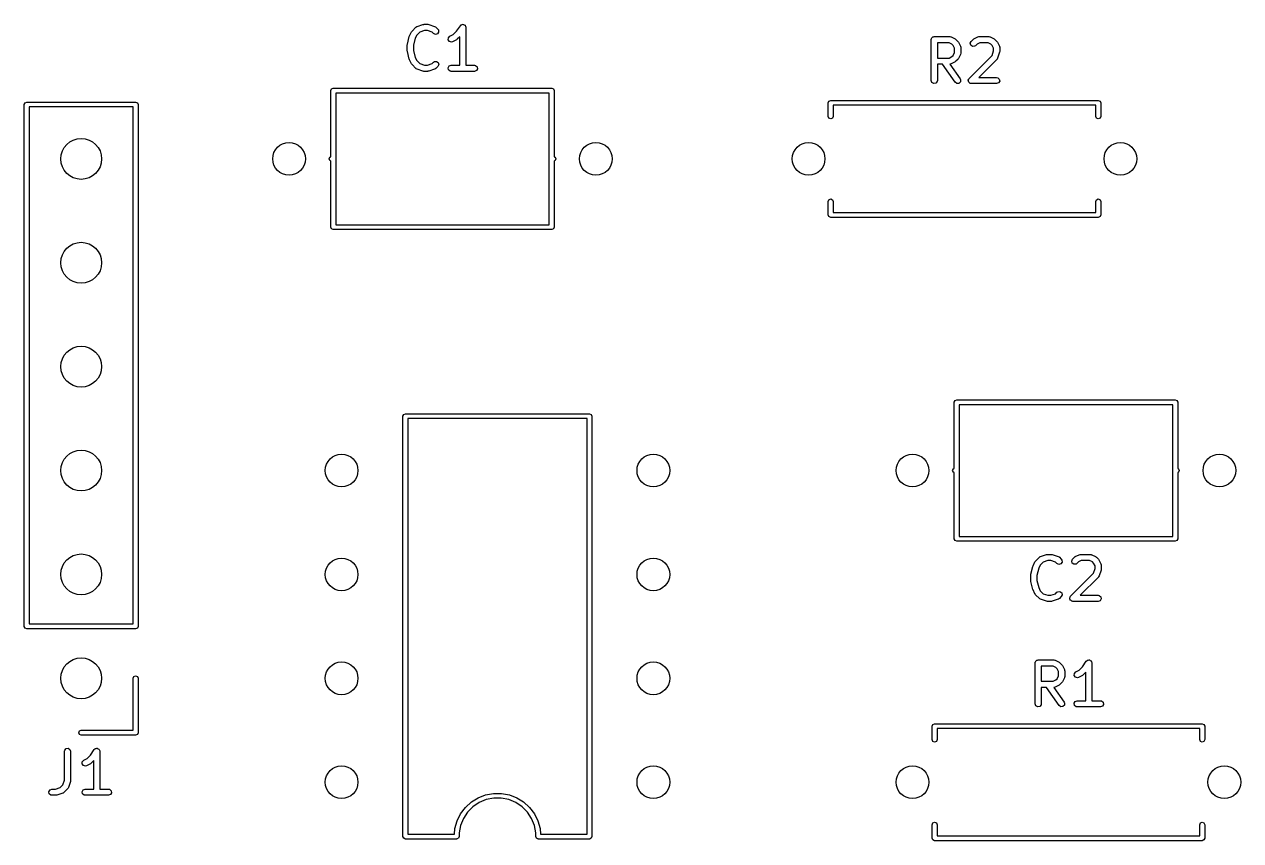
# Model space of a CAD drawing. Extents: x 129.1 to 160.4, y -117.2 to -85.6.
# Drawn here: x 130.69 to 160.42, y -105.57 to -85.61 of the extents above; entities that cross this region are included whole.
import ezdxf

# ---------------------------------------------------------------- set-up
doc = ezdxf.new("R2010")
doc.units = 0
doc.layers.add('BLACK', color=7, linetype='CONTINUOUS')

msp = doc.modelspace()

# ---------------------------------------------------------------- linework, layer by layer
at = {"layer": 'BLACK', "linetype": 'CONTINUOUS'}
for p, q in [((140.291045, -85.661287), (140.433901, -85.613668)), ((140.433901, -85.613668), (140.456081, -85.610378)), ((140.456081, -85.610378), (140.457619, -85.609819)), ((140.457619, -85.609819), (140.552857, -85.609819)), ((140.552857, -85.609819), (140.574939, -85.613712)), ((140.574939, -85.613712), (140.576574, -85.613668)), ((140.576574, -85.613668), (140.719431, -85.661287)), ((141.369728, -85.623169), (141.3725, -85.619867)), ((141.3725, -85.619867), (141.393932, -85.616087)), ((141.393932, -85.616087), (141.414827, -85.609974)), ((141.414827, -85.609974), (141.418776, -85.611706)), ((141.418776, -85.611706), (141.423024, -85.610958)), ((141.423024, -85.610958), (141.441872, -85.62184)), ((141.441872, -85.62184), (141.461807, -85.630587)), ((140.051525, -86.0952), (140.099144, -85.904724)), ((140.099144, -85.904724), (140.104416, -85.892901)), ((140.104416, -85.892901), (140.104823, -85.889373)), ((140.104823, -85.889373), (140.152442, -85.794135)), ((140.152442, -85.794135), (140.1658, -85.776124)), ((140.1658, -85.776124), (140.166491, -85.774643)), ((140.166491, -85.774643), (140.261729, -85.679405)), ((140.281163, -85.872103), (140.242669, -85.94909)), ((140.261729, -85.679405), (140.283066, -85.664464)), ((140.355276, -85.79799), (140.281163, -85.872103)), ((140.283066, -85.664464), (140.287534, -85.664073)), ((140.287534, -85.664073), (140.291045, -85.661287)), ((140.469789, -85.759819), (140.355276, -85.79799)), ((140.540687, -85.759819), (140.469789, -85.759819)), ((140.6552, -85.79799), (140.540687, -85.759819)), ((140.6903, -85.83309), (140.6552, -85.79799)), ((140.736796, -85.854771), (140.6903, -85.83309)), ((140.719431, -85.661287), (140.742336, -85.673689)), ((140.786351, -85.841494), (140.736796, -85.854771)), ((140.742336, -85.673689), (140.744683, -85.67751)), ((140.744683, -85.67751), (140.748747, -85.679405)), ((140.748747, -85.679405), (140.796366, -85.727024)), ((140.815777, -85.799468), (140.786351, -85.841494)), ((140.796366, -85.727024), (140.811306, -85.748361)), ((140.811306, -85.748361), (140.815777, -85.799468)), ((141.055473, -85.940705), (141.090745, -85.903451)), ((141.090745, -85.903451), (141.175097, -85.861275)), ((141.175097, -85.861275), (141.256476, -85.779896)), ((141.256476, -85.779896), (141.347596, -85.643216)), ((141.335, -85.913504), (141.272557, -85.975947)), ((141.335, -86.609819), (141.335, -85.913504)), ((141.347596, -85.643216), (141.365589, -85.624381)), ((141.365589, -85.624381), (141.369728, -85.623169)), ((141.461807, -85.630587), (141.463718, -85.634454)), ((141.463718, -85.634454), (141.467453, -85.63661)), ((141.467453, -85.63661), (141.474897, -85.657063)), ((141.474897, -85.657063), (141.484545, -85.676576)), ((141.484545, -85.676576), (141.483524, -85.680765)), ((141.483524, -85.680765), (141.485, -85.684819)), ((141.485, -85.684819), (141.485, -86.609819)), ((152.894405, -85.919867), (152.913596, -85.916482)), ((152.913596, -85.916482), (152.931905, -85.909819)), ((152.931905, -85.909819), (153.312857, -85.909819)), ((153.312857, -85.909819), (153.338509, -85.914342)), ((153.338509, -85.914342), (153.341944, -85.917224)), ((153.341944, -85.917224), (153.346398, -85.917737)), ((153.346398, -85.917737), (153.441636, -85.965356)), ((153.898364, -85.965356), (153.993602, -85.917737)), ((153.993602, -85.917737), (154.018568, -85.910311)), ((154.018568, -85.910311), (154.022929, -85.911352)), ((154.022929, -85.911352), (154.027143, -85.909819)), ((154.027143, -85.909819), (154.265238, -85.909819)), ((154.265238, -85.909819), (154.29089, -85.914342)), ((154.29089, -85.914342), (154.294325, -85.917224)), ((154.294325, -85.917224), (154.298779, -85.917737)), ((154.298779, -85.917737), (154.394017, -85.965356)), ((140.049286, -86.11339), (140.051885, -86.098648)), ((140.049286, -86.256247), (140.049286, -86.11339)), ((140.051885, -86.098648), (140.051525, -86.0952)), ((140.242669, -85.94909), (140.199286, -86.122624)), ((140.199286, -86.122624), (140.199286, -86.247013)), ((141.052398, -85.991916), (141.055473, -85.940705)), ((141.082962, -86.033121), (141.052398, -85.991916)), ((141.13286, -86.045041), (141.082962, -86.033121)), ((141.157827, -86.037615), (141.13286, -86.045041)), ((141.253065, -85.989996), (141.157827, -86.037615)), ((141.25419, -85.988806), (141.253065, -85.989996)), ((141.272557, -85.975947), (141.25419, -85.988806)), ((152.856905, -85.984819), (152.858622, -85.975077)), ((152.856905, -86.984819), (152.856905, -85.984819)), ((152.858044, -85.971795), (152.85971, -85.968909)), ((152.858622, -85.975077), (152.858044, -85.971795)), ((152.85971, -85.968909), (152.861428, -85.959167)), ((152.861428, -85.959167), (152.873953, -85.944239)), ((152.873953, -85.944239), (152.883696, -85.927366)), ((152.883696, -85.927366), (152.890054, -85.925051)), ((152.890054, -85.925051), (152.894405, -85.919867)), ((153.295152, -86.059819), (153.006905, -86.059819)), ((153.006905, -86.059819), (153.006905, -86.433628)), ((153.363668, -86.094077), (153.295152, -86.059819)), ((153.394075, -86.124484), (153.363668, -86.094077)), ((153.428333, -86.193), (153.394075, -86.124484)), ((153.428333, -86.300447), (153.428333, -86.193)), ((153.441636, -85.965356), (153.459646, -85.978714)), ((153.459646, -85.978714), (153.461128, -85.979405)), ((153.461128, -85.979405), (153.508747, -86.027024)), ((153.508747, -86.027024), (153.521606, -86.04539)), ((153.521606, -86.04539), (153.522796, -86.046516)), ((153.522796, -86.046516), (153.570415, -86.141754)), ((153.570415, -86.141754), (153.577841, -86.16672)), ((153.577841, -86.16672), (153.576799, -86.171081)), ((153.576799, -86.171081), (153.578333, -86.175295)), ((153.578333, -86.175295), (153.578333, -86.318152)), ((153.809572, -86.073521), (153.831253, -86.027024)), ((153.822849, -86.123075), (153.809572, -86.073521)), ((153.864875, -86.152502), (153.822849, -86.123075)), ((153.831253, -86.027024), (153.878872, -85.979405)), ((153.915982, -86.14803), (153.864875, -86.152502)), ((153.878872, -85.979405), (153.897238, -85.966545)), ((153.897238, -85.966545), (153.898364, -85.965356)), ((153.937319, -86.13309), (153.915982, -86.14803)), ((153.976332, -86.094077), (153.937319, -86.13309)), ((154.044848, -86.059819), (153.976332, -86.094077)), ((154.247533, -86.059819), (154.044848, -86.059819)), ((154.316049, -86.094077), (154.247533, -86.059819)), ((154.346456, -86.124484), (154.316049, -86.094077)), ((154.380714, -86.193), (154.346456, -86.124484)), ((154.380714, -86.258363), (154.380714, -86.193)), ((154.394017, -85.965356), (154.412027, -85.978714)), ((154.412027, -85.978714), (154.413509, -85.979405)), ((154.413509, -85.979405), (154.461128, -86.027024)), ((154.461128, -86.027024), (154.473987, -86.04539)), ((154.473987, -86.04539), (154.475177, -86.046516)), ((154.475177, -86.046516), (154.522796, -86.141754)), ((154.522796, -86.141754), (154.530222, -86.16672)), ((154.530222, -86.16672), (154.52918, -86.171081)), ((154.52918, -86.171081), (154.530714, -86.175295)), ((154.530714, -86.175295), (154.530714, -86.270533)), ((140.050471, -86.259504), (140.049286, -86.256247)), ((140.051525, -86.274437), (140.050471, -86.259504)), ((140.099144, -86.464913), (140.051525, -86.274437)), ((140.101132, -86.467857), (140.099144, -86.464913)), ((140.104823, -86.480264), (140.101132, -86.467857)), ((140.152442, -86.575502), (140.104823, -86.480264)), ((140.199286, -86.247013), (140.242669, -86.420547)), ((140.242669, -86.420547), (140.281163, -86.497534)), ((140.281163, -86.497534), (140.355276, -86.571648)), ((153.006905, -86.433628), (153.295152, -86.433628)), ((153.295152, -86.433628), (153.363668, -86.39937)), ((153.363668, -86.39937), (153.394075, -86.368963)), ((153.394075, -86.368963), (153.428333, -86.300447)), ((153.461128, -86.514042), (153.442761, -86.526901)), ((153.508747, -86.466423), (153.461128, -86.514042)), ((153.509438, -86.464941), (153.508747, -86.466423)), ((153.522796, -86.446931), (153.509438, -86.464941)), ((153.570415, -86.351693), (153.522796, -86.446931)), ((153.570927, -86.347239), (153.570415, -86.351693)), ((153.57381, -86.343804), (153.570927, -86.347239)), ((153.578333, -86.318152), (153.57381, -86.343804)), ((153.783634, -86.931786), (154.342542, -86.372876)), ((154.461128, -86.466423), (154.017733, -86.909819)), ((154.342542, -86.372876), (154.380714, -86.258363)), ((154.463023, -86.462358), (154.461128, -86.466423)), ((154.466843, -86.460012), (154.463023, -86.462358)), ((154.479246, -86.437107), (154.466843, -86.460012)), ((154.526865, -86.294251), (154.479246, -86.437107)), ((154.530714, -86.270533), (154.52682, -86.292615)), ((154.52682, -86.292615), (154.526865, -86.294251)), ((140.153628, -86.576625), (140.152442, -86.575502)), ((140.166491, -86.594994), (140.153628, -86.576625)), ((140.261729, -86.690233), (140.166491, -86.594994)), ((140.265793, -86.692128), (140.261729, -86.690233)), ((140.26814, -86.695948), (140.265793, -86.692128)), ((140.291045, -86.708351), (140.26814, -86.695948)), ((140.433901, -86.75597), (140.291045, -86.708351)), ((140.355276, -86.571648), (140.469789, -86.609819)), ((140.435536, -86.755925), (140.433901, -86.75597)), ((140.457619, -86.759819), (140.435536, -86.755925)), ((140.552857, -86.759819), (140.457619, -86.759819)), ((140.469789, -86.609819), (140.540687, -86.609819)), ((140.540687, -86.609819), (140.6552, -86.571647)), ((140.554395, -86.759258), (140.552857, -86.759819)), ((140.576574, -86.75597), (140.554395, -86.759258)), ((140.719431, -86.708351), (140.576574, -86.75597)), ((140.6552, -86.571647), (140.690299, -86.536548)), ((140.690299, -86.536548), (140.711636, -86.521607)), ((140.711636, -86.521607), (140.762744, -86.517135)), ((140.722942, -86.705563), (140.719431, -86.708351)), ((140.727411, -86.705173), (140.722942, -86.705563)), ((140.748748, -86.690232), (140.727411, -86.705173)), ((140.796366, -86.642613), (140.748748, -86.690232)), ((140.762744, -86.517135), (140.804769, -86.546561)), ((140.818047, -86.596116), (140.796366, -86.642613)), ((140.804769, -86.546561), (140.818047, -86.596116)), ((141.050425, -86.671795), (141.076077, -86.627366)), ((141.059334, -86.722319), (141.050425, -86.671795)), ((141.098634, -86.755296), (141.059334, -86.722319)), ((141.076077, -86.627366), (141.124286, -86.609819)), ((141.124286, -86.759819), (141.098634, -86.755296)), ((141.124286, -86.609819), (141.335, -86.609819)), ((141.695714, -86.759819), (141.124286, -86.759819)), ((141.485, -86.609819), (141.695714, -86.609819)), ((141.695714, -86.609819), (141.721366, -86.614342)), ((141.743923, -86.742272), (141.695714, -86.759819)), ((141.721366, -86.614342), (141.760666, -86.647319)), ((141.769575, -86.697843), (141.743923, -86.742272)), ((141.760666, -86.647319), (141.769575, -86.697843)), ((153.130951, -86.583628), (153.006905, -86.583628)), ((153.006905, -86.583628), (153.006905, -86.984819)), ((153.441891, -87.027829), (153.130951, -86.583628)), ((153.31707, -86.582094), (153.313806, -86.583282)), ((153.313806, -86.583282), (153.564776, -86.94181)), ((153.321431, -86.583136), (153.31707, -86.582094)), ((153.346398, -86.57571), (153.321431, -86.583136)), ((153.441636, -86.528091), (153.346398, -86.57571)), ((153.442761, -86.526901), (153.441636, -86.528091)), ((152.874452, -87.033028), (152.856905, -86.984819)), ((152.918881, -87.05868), (152.874452, -87.033028)), ((152.969405, -87.049771), (152.918881, -87.05868)), ((153.002382, -87.010471), (152.969405, -87.049771)), ((153.006905, -86.984819), (153.002382, -87.010471)), ((153.483912, -87.057261), (153.441891, -87.027829)), ((153.53502, -87.052797), (153.483912, -87.057261)), ((153.571302, -87.016525), (153.53502, -87.052797)), ((153.564776, -86.94181), (153.575781, -86.965418)), ((153.575781, -86.965418), (153.571302, -87.016525)), ((153.761953, -86.978283), (153.763402, -86.975175)), ((153.767794, -87.000085), (153.761953, -86.978283)), ((153.762806, -86.971795), (153.774096, -86.952239)), ((153.763402, -86.975175), (153.762806, -86.971795)), ((153.771715, -87.022319), (153.767794, -87.000085)), ((153.774342, -87.024523), (153.771715, -87.022319)), ((153.774096, -86.952239), (153.783634, -86.931786)), ((153.77523, -87.027837), (153.774342, -87.024523)), ((153.793721, -87.040785), (153.77523, -87.027837)), ((153.811015, -87.055296), (153.793721, -87.040785)), ((153.815599, -87.056104), (153.811015, -87.055296)), ((153.817256, -87.057264), (153.815599, -87.056104)), ((153.820544, -87.056976), (153.817256, -87.057264)), ((153.836667, -87.059819), (153.820544, -87.056976)), ((154.455714, -87.059819), (153.836667, -87.059819)), ((154.017733, -86.909819), (154.455714, -86.909819)), ((154.455714, -86.909819), (154.481366, -86.914342)), ((154.503923, -87.042272), (154.455714, -87.059819)), ((154.481366, -86.914342), (154.520666, -86.947319)), ((154.529575, -86.997843), (154.503923, -87.042272)), ((154.520666, -86.947319), (154.529575, -86.997843)), ((138.18, -87.23), (138.197574, -87.187574)), ((138.18, -88.848284), (138.18, -87.23)), ((138.197574, -87.187574), (138.24, -87.17)), ((138.24, -87.17), (143.58, -87.17)), ((138.3, -87.29), (138.3, -90.51)), ((143.52, -87.29), (138.3, -87.29)), ((143.52, -90.51), (143.52, -87.29)), ((143.58, -87.17), (143.622426, -87.187574)), ((143.622426, -87.187574), (143.64, -87.23)), ((143.64, -87.23), (143.64, -88.848284)), ((130.69, -87.57), (130.707574, -87.527574)), ((130.69, -100.33), (130.69, -87.57)), ((130.707574, -87.527574), (130.75, -87.51)), ((130.75, -87.51), (133.41, -87.51)), ((130.81, -87.63), (130.81, -100.27)), ((133.35, -87.63), (130.81, -87.63)), ((133.35, -100.27), (133.35, -87.63)), ((133.41, -87.51), (133.452426, -87.527574)), ((133.452426, -87.527574), (133.47, -87.57)), ((133.47, -87.57), (133.47, -100.33)), ((150.34, -87.53), (150.357574, -87.487574)), ((150.34, -87.86), (150.34, -87.53)), ((150.357574, -87.487574), (150.4, -87.47)), ((150.4, -87.47), (156.94, -87.47)), ((156.88, -87.59), (150.46, -87.59)), ((150.46, -87.59), (150.46, -87.86)), ((156.88, -87.86), (156.88, -87.59)), ((156.94, -87.47), (156.982426, -87.487574)), ((156.982426, -87.487574), (157, -87.53)), ((157, -87.53), (157, -87.86)), ((150.357574, -87.902426), (150.34, -87.86)), ((150.4, -87.92), (150.357574, -87.902426)), ((150.442426, -87.902426), (150.4, -87.92)), ((150.46, -87.86), (150.442426, -87.902426)), ((156.897574, -87.902426), (156.88, -87.86)), ((156.94, -87.92), (156.897574, -87.902426)), ((156.982426, -87.902426), (156.94, -87.92)), ((157, -87.86), (156.982426, -87.902426)), ((138.14, -88.9), (138.157574, -88.857574)), ((138.157574, -88.857574), (138.18, -88.848284)), ((143.64, -88.848284), (143.662426, -88.857574)), ((143.662426, -88.857574), (143.68, -88.9)), ((138.157574, -88.942426), (138.14, -88.9)), ((138.18, -88.951715), (138.157574, -88.942426)), ((138.18, -90.57), (138.18, -88.951715)), ((143.662426, -88.942426), (143.64, -88.951715)), ((143.64, -88.951715), (143.64, -90.57)), ((143.68, -88.9), (143.662426, -88.942426)), ((150.34, -89.94), (150.357574, -89.897574)), ((150.34, -90.27), (150.34, -89.94)), ((150.357574, -89.897574), (150.4, -89.88)), ((150.4, -89.88), (150.442426, -89.897574)), ((150.442426, -89.897574), (150.46, -89.94)), ((150.46, -89.94), (150.46, -90.21)), ((156.88, -89.94), (156.897574, -89.897574)), ((156.88, -90.21), (156.88, -89.94)), ((156.897574, -89.897574), (156.94, -89.88)), ((156.94, -89.88), (156.982426, -89.897574)), ((156.982426, -89.897574), (157, -89.94)), ((157, -89.94), (157, -90.27)), ((150.357574, -90.312426), (150.34, -90.27)), ((150.4, -90.33), (150.357574, -90.312426)), ((156.94, -90.33), (150.4, -90.33)), ((150.46, -90.21), (156.88, -90.21)), ((156.982426, -90.312426), (156.94, -90.33)), ((157, -90.27), (156.982426, -90.312426)), ((138.197574, -90.612426), (138.18, -90.57)), ((138.24, -90.63), (138.197574, -90.612426)), ((143.58, -90.63), (138.24, -90.63)), ((138.3, -90.51), (143.52, -90.51)), ((143.622426, -90.612426), (143.58, -90.63)), ((143.64, -90.57), (143.622426, -90.612426)), ((153.42, -94.85), (153.437574, -94.807574)), ((153.437574, -94.807574), (153.48, -94.79)), ((153.48, -94.79), (158.82, -94.79)), ((158.82, -94.79), (158.862426, -94.807574)), ((158.862426, -94.807574), (158.88, -94.85)), ((139.962574, -95.147574), (140.005, -95.13)), ((140.005, -95.13), (144.505, -95.13)), ((144.505, -95.13), (144.547426, -95.147574)), ((153.42, -96.468284), (153.42, -94.85)), ((153.54, -94.91), (153.54, -98.13)), ((158.76, -94.91), (153.54, -94.91)), ((158.76, -98.13), (158.76, -94.91)), ((158.88, -94.85), (158.88, -96.468284)), ((139.945, -95.19), (139.962574, -95.147574)), ((139.945, -105.47), (139.945, -95.19)), ((140.065, -95.25), (140.065, -105.41)), ((144.445, -95.25), (140.065, -95.25)), ((144.445, -105.41), (144.445, -95.25)), ((144.547426, -95.147574), (144.565, -95.19)), ((144.565, -95.19), (144.565, -105.47)), ((153.38, -96.52), (153.397574, -96.477574)), ((153.397574, -96.562426), (153.38, -96.52)), ((153.397574, -96.477574), (153.42, -96.468284)), ((153.42, -96.571715), (153.397574, -96.562426)), ((153.42, -98.19), (153.42, -96.571715)), ((158.88, -96.468284), (158.902426, -96.477574)), ((158.902426, -96.562426), (158.88, -96.571715)), ((158.88, -96.571715), (158.88, -98.19)), ((158.902426, -96.477574), (158.92, -96.52)), ((158.92, -96.52), (158.902426, -96.562426)), ((153.437574, -98.232426), (153.42, -98.19)), ((153.48, -98.25), (153.437574, -98.232426)), ((158.82, -98.25), (153.48, -98.25)), ((153.54, -98.13), (158.76, -98.13)), ((158.862426, -98.232426), (158.82, -98.25)), ((158.88, -98.19), (158.862426, -98.232426)), ((155.406491, -98.734643), (155.501729, -98.639405)), ((155.501729, -98.639405), (155.523066, -98.624464)), ((155.523066, -98.624464), (155.527534, -98.624073)), ((155.527534, -98.624073), (155.531045, -98.621287)), ((155.531045, -98.621287), (155.673901, -98.573668)), ((155.673901, -98.573668), (155.696081, -98.570378)), ((155.696081, -98.570378), (155.697619, -98.569819)), ((155.697619, -98.569819), (155.792857, -98.569819)), ((155.792857, -98.569819), (155.814939, -98.573712)), ((155.814939, -98.573712), (155.816574, -98.573668)), ((155.816574, -98.573668), (155.959431, -98.621287)), ((155.959431, -98.621287), (155.982336, -98.633689)), ((155.982336, -98.633689), (155.984683, -98.63751)), ((155.984683, -98.63751), (155.988747, -98.639405)), ((155.988747, -98.639405), (156.036366, -98.687024)), ((156.036366, -98.687024), (156.051306, -98.708361)), ((156.289572, -98.733521), (156.311253, -98.687024)), ((156.311253, -98.687024), (156.358872, -98.639405)), ((156.358872, -98.639405), (156.377238, -98.626545)), ((156.377238, -98.626545), (156.378364, -98.625356)), ((156.378364, -98.625356), (156.473602, -98.577737)), ((156.473602, -98.577737), (156.498568, -98.570311)), ((156.498568, -98.570311), (156.502929, -98.571352)), ((156.502929, -98.571352), (156.507143, -98.569819)), ((156.507143, -98.569819), (156.745238, -98.569819)), ((156.745238, -98.569819), (156.77089, -98.574342)), ((156.77089, -98.574342), (156.774325, -98.577224)), ((156.774325, -98.577224), (156.778779, -98.577737)), ((156.778779, -98.577737), (156.874017, -98.625356)), ((156.874017, -98.625356), (156.892027, -98.638714)), ((156.892027, -98.638714), (156.893509, -98.639405)), ((156.893509, -98.639405), (156.941128, -98.687024)), ((156.941128, -98.687024), (156.953987, -98.70539)), ((155.291525, -99.0552), (155.339144, -98.864724)), ((155.339144, -98.864724), (155.344416, -98.852901)), ((155.344416, -98.852901), (155.344823, -98.849373)), ((155.344823, -98.849373), (155.392442, -98.754135)), ((155.392442, -98.754135), (155.4058, -98.736124)), ((155.4058, -98.736124), (155.406491, -98.734643)), ((155.482669, -98.90909), (155.439286, -99.082624)), ((155.521163, -98.832103), (155.482669, -98.90909)), ((155.595276, -98.75799), (155.521163, -98.832103)), ((155.709789, -98.719819), (155.595276, -98.75799)), ((155.780687, -98.719819), (155.709789, -98.719819)), ((155.8952, -98.75799), (155.780687, -98.719819)), ((155.9303, -98.79309), (155.8952, -98.75799)), ((155.976796, -98.814771), (155.9303, -98.79309)), ((156.026351, -98.801494), (155.976796, -98.814771)), ((156.055777, -98.759468), (156.026351, -98.801494)), ((156.051306, -98.708361), (156.055777, -98.759468)), ((156.302849, -98.783075), (156.289572, -98.733521)), ((156.344875, -98.812502), (156.302849, -98.783075)), ((156.395982, -98.80803), (156.344875, -98.812502)), ((156.417319, -98.79309), (156.395982, -98.80803)), ((156.456332, -98.754077), (156.417319, -98.79309)), ((156.524848, -98.719819), (156.456332, -98.754077)), ((156.727533, -98.719819), (156.524848, -98.719819)), ((156.796049, -98.754077), (156.727533, -98.719819)), ((156.826456, -98.784484), (156.796049, -98.754077)), ((156.822542, -99.032876), (156.860714, -98.918363)), ((156.860714, -98.853), (156.826456, -98.784484)), ((156.860714, -98.918363), (156.860714, -98.853)), ((156.953987, -98.70539), (156.955177, -98.706516)), ((156.955177, -98.706516), (157.002796, -98.801754)), ((157.006865, -98.954251), (156.959246, -99.097107)), ((157.002796, -98.801754), (157.010222, -98.82672)), ((157.010714, -98.930533), (157.00682, -98.952615)), ((157.00682, -98.952615), (157.006865, -98.954251)), ((157.010222, -98.82672), (157.00918, -98.831081)), ((157.00918, -98.831081), (157.010714, -98.835295)), ((157.010714, -98.835295), (157.010714, -98.930533)), ((155.289286, -99.07339), (155.291885, -99.058648)), ((155.289286, -99.216247), (155.289286, -99.07339)), ((155.290471, -99.219504), (155.289286, -99.216247)), ((155.291525, -99.234437), (155.290471, -99.219504)), ((155.291885, -99.058648), (155.291525, -99.0552)), ((155.339144, -99.424913), (155.291525, -99.234437)), ((155.439286, -99.082624), (155.439286, -99.207013)), ((155.439286, -99.207013), (155.482669, -99.380547)), ((156.263634, -99.591786), (156.822542, -99.032876)), ((156.941128, -99.126423), (156.497733, -99.569819)), ((156.943023, -99.122358), (156.941128, -99.126423)), ((156.946843, -99.120012), (156.943023, -99.122358)), ((156.959246, -99.097107), (156.946843, -99.120012)), ((155.341132, -99.427857), (155.339144, -99.424913)), ((155.344823, -99.440264), (155.341132, -99.427857)), ((155.392442, -99.535502), (155.344823, -99.440264)), ((155.393628, -99.536625), (155.392442, -99.535502)), ((155.406491, -99.554994), (155.393628, -99.536625)), ((155.501729, -99.650233), (155.406491, -99.554994)), ((155.482669, -99.380547), (155.521163, -99.457534)), ((155.521163, -99.457534), (155.595276, -99.531648)), ((155.595276, -99.531648), (155.709789, -99.569819)), ((155.709789, -99.569819), (155.780687, -99.569819)), ((155.780687, -99.569819), (155.8952, -99.531647)), ((155.8952, -99.531647), (155.930299, -99.496548)), ((155.930299, -99.496548), (155.951636, -99.481607)), ((155.951636, -99.481607), (156.002744, -99.477135)), ((156.002744, -99.477135), (156.044769, -99.506561)), ((156.058047, -99.556116), (156.036366, -99.602613)), ((156.044769, -99.506561), (156.058047, -99.556116)), ((156.254096, -99.612239), (156.263634, -99.591786)), ((156.497733, -99.569819), (156.935714, -99.569819)), ((156.935714, -99.569819), (156.961366, -99.574342)), ((156.961366, -99.574342), (157.000666, -99.607319)), ((155.505793, -99.652128), (155.501729, -99.650233)), ((155.50814, -99.655948), (155.505793, -99.652128)), ((155.531045, -99.668351), (155.50814, -99.655948)), ((155.673901, -99.71597), (155.531045, -99.668351)), ((155.675536, -99.715925), (155.673901, -99.71597)), ((155.697619, -99.719819), (155.675536, -99.715925)), ((155.792857, -99.719819), (155.697619, -99.719819)), ((155.794395, -99.719258), (155.792857, -99.719819)), ((155.816574, -99.71597), (155.794395, -99.719258)), ((155.959431, -99.668351), (155.816574, -99.71597)), ((155.962942, -99.665563), (155.959431, -99.668351)), ((155.967411, -99.665173), (155.962942, -99.665563)), ((155.988748, -99.650232), (155.967411, -99.665173)), ((156.036366, -99.602613), (155.988748, -99.650232)), ((156.241953, -99.638283), (156.243402, -99.635175)), ((156.247794, -99.660085), (156.241953, -99.638283)), ((156.242806, -99.631795), (156.254096, -99.612239)), ((156.243402, -99.635175), (156.242806, -99.631795)), ((156.251715, -99.682319), (156.247794, -99.660085)), ((156.254342, -99.684523), (156.251715, -99.682319)), ((156.25523, -99.687837), (156.254342, -99.684523)), ((156.273721, -99.700785), (156.25523, -99.687837)), ((156.291015, -99.715296), (156.273721, -99.700785)), ((156.295599, -99.716104), (156.291015, -99.715296)), ((156.297256, -99.717264), (156.295599, -99.716104)), ((156.300544, -99.716976), (156.297256, -99.717264)), ((156.316667, -99.719819), (156.300544, -99.716976)), ((156.935714, -99.719819), (156.316667, -99.719819)), ((156.983923, -99.702272), (156.935714, -99.719819)), ((157.009575, -99.657843), (156.983923, -99.702272)), ((157.000666, -99.607319), (157.009575, -99.657843)), ((130.707574, -100.372426), (130.69, -100.33)), ((130.75, -100.39), (130.707574, -100.372426)), ((133.41, -100.39), (130.75, -100.39)), ((130.81, -100.27), (133.35, -100.27)), ((133.452426, -100.372426), (133.41, -100.39)), ((133.47, -100.33), (133.452426, -100.372426)), ((155.396905, -101.224819), (155.398622, -101.215077)), ((155.396905, -102.224819), (155.396905, -101.224819)), ((155.398044, -101.211795), (155.39971, -101.208909)), ((155.398622, -101.215077), (155.398044, -101.211795)), ((155.39971, -101.208909), (155.401428, -101.199167)), ((155.401428, -101.199167), (155.413953, -101.184239)), ((155.413953, -101.184239), (155.423696, -101.167366)), ((155.423696, -101.167366), (155.430054, -101.165051)), ((155.430054, -101.165051), (155.434405, -101.159867)), ((155.434405, -101.159867), (155.453596, -101.156482)), ((155.453596, -101.156482), (155.471905, -101.149819)), ((155.471905, -101.149819), (155.852857, -101.149819)), ((155.835152, -101.299819), (155.546905, -101.299819)), ((155.546905, -101.299819), (155.546905, -101.673628)), ((155.903668, -101.334077), (155.835152, -101.299819)), ((155.852857, -101.149819), (155.878509, -101.154342)), ((155.878509, -101.154342), (155.881944, -101.157224)), ((155.881944, -101.157224), (155.886398, -101.157737)), ((155.886398, -101.157737), (155.981636, -101.205356)), ((155.934075, -101.364484), (155.903668, -101.334077)), ((155.968333, -101.433), (155.934075, -101.364484)), ((155.981636, -101.205356), (155.999646, -101.218714)), ((155.999646, -101.218714), (156.001128, -101.219405)), ((156.001128, -101.219405), (156.048747, -101.267024)), ((156.048747, -101.267024), (156.061606, -101.28539)), ((156.061606, -101.28539), (156.062796, -101.286516)), ((156.062796, -101.286516), (156.110415, -101.381754)), ((156.475097, -101.401275), (156.556476, -101.319896)), ((156.556476, -101.319896), (156.647596, -101.183216)), ((156.647596, -101.183216), (156.665589, -101.164381)), ((156.665589, -101.164381), (156.669728, -101.163169)), ((156.669728, -101.163169), (156.6725, -101.159867)), ((156.6725, -101.159867), (156.693932, -101.156087)), ((156.693932, -101.156087), (156.714827, -101.149974)), ((156.714827, -101.149974), (156.718776, -101.151706)), ((156.718776, -101.151706), (156.723024, -101.150958)), ((156.723024, -101.150958), (156.741872, -101.16184)), ((156.741872, -101.16184), (156.761807, -101.170587)), ((156.761807, -101.170587), (156.763718, -101.174454)), ((156.763718, -101.174454), (156.767453, -101.17661)), ((156.767453, -101.17661), (156.774897, -101.197063)), ((156.774897, -101.197063), (156.784545, -101.216576)), ((156.784545, -101.216576), (156.783524, -101.220765)), ((156.783524, -101.220765), (156.785, -101.224819)), ((156.785, -101.224819), (156.785, -102.149819)), ((133.35, -101.6), (133.367574, -101.557574)), ((133.35, -102.87), (133.35, -101.6)), ((133.367574, -101.557574), (133.41, -101.54)), ((133.41, -101.54), (133.452426, -101.557574)), ((133.452426, -101.557574), (133.47, -101.6)), ((133.47, -101.6), (133.47, -102.93)), ((155.546905, -101.673628), (155.835152, -101.673628)), ((155.835152, -101.673628), (155.903668, -101.63937)), ((155.903668, -101.63937), (155.934075, -101.608963)), ((155.934075, -101.608963), (155.968333, -101.540447)), ((155.968333, -101.540447), (155.968333, -101.433)), ((156.110415, -101.591693), (156.062796, -101.686931)), ((156.110415, -101.381754), (156.117841, -101.40672)), ((156.110927, -101.587239), (156.110415, -101.591693)), ((156.11381, -101.583804), (156.110927, -101.587239)), ((156.118333, -101.558152), (156.11381, -101.583804)), ((156.117841, -101.40672), (156.116799, -101.411081)), ((156.116799, -101.411081), (156.118333, -101.415295)), ((156.118333, -101.415295), (156.118333, -101.558152)), ((156.352398, -101.531916), (156.355473, -101.480705)), ((156.382962, -101.573121), (156.352398, -101.531916)), ((156.355473, -101.480705), (156.390745, -101.443451)), ((156.43286, -101.585041), (156.382962, -101.573121)), ((156.390745, -101.443451), (156.475097, -101.401275)), ((156.457827, -101.577615), (156.43286, -101.585041)), ((156.553065, -101.529996), (156.457827, -101.577615)), ((156.55419, -101.528806), (156.553065, -101.529996)), ((156.572557, -101.515947), (156.55419, -101.528806)), ((156.635, -101.453504), (156.572557, -101.515947)), ((156.635, -102.149819), (156.635, -101.453504)), ((155.670951, -101.823628), (155.546905, -101.823628)), ((155.546905, -101.823628), (155.546905, -102.224819)), ((155.981891, -102.267829), (155.670951, -101.823628)), ((155.85707, -101.822094), (155.853806, -101.823282)), ((155.853806, -101.823282), (156.104776, -102.18181)), ((155.861431, -101.823136), (155.85707, -101.822094)), ((155.886398, -101.81571), (155.861431, -101.823136)), ((155.981636, -101.768091), (155.886398, -101.81571)), ((155.982761, -101.766901), (155.981636, -101.768091)), ((156.001128, -101.754042), (155.982761, -101.766901)), ((156.048747, -101.706423), (156.001128, -101.754042)), ((156.049438, -101.704941), (156.048747, -101.706423)), ((156.062796, -101.686931), (156.049438, -101.704941)), ((155.414452, -102.273028), (155.396905, -102.224819)), ((155.542382, -102.250471), (155.509405, -102.289771)), ((155.546905, -102.224819), (155.542382, -102.250471)), ((156.023912, -102.297261), (155.981891, -102.267829)), ((156.111302, -102.256525), (156.07502, -102.292797)), ((156.104776, -102.18181), (156.115781, -102.205418)), ((156.115781, -102.205418), (156.111302, -102.256525)), ((156.350425, -102.211795), (156.376077, -102.167366)), ((156.359334, -102.262319), (156.350425, -102.211795)), ((156.398634, -102.295296), (156.359334, -102.262319)), ((156.376077, -102.167366), (156.424286, -102.149819)), ((156.424286, -102.149819), (156.635, -102.149819)), ((156.785, -102.149819), (156.995714, -102.149819)), ((156.995714, -102.149819), (157.021366, -102.154342)), ((157.021366, -102.154342), (157.060666, -102.187319)), ((157.069575, -102.237843), (157.043923, -102.282272)), ((157.060666, -102.187319), (157.069575, -102.237843)), ((155.458881, -102.29868), (155.414452, -102.273028)), ((155.509405, -102.289771), (155.458881, -102.29868)), ((156.07502, -102.292797), (156.023912, -102.297261)), ((156.424286, -102.299819), (156.398634, -102.295296)), ((156.995714, -102.299819), (156.424286, -102.299819)), ((157.043923, -102.282272), (156.995714, -102.299819)), ((152.88, -102.77), (152.897574, -102.727574)), ((152.88, -103.1), (152.88, -102.77)), ((152.897574, -102.727574), (152.94, -102.71)), ((152.94, -102.71), (159.48, -102.71)), ((159.42, -102.83), (153, -102.83)), ((153, -102.83), (153, -103.1)), ((159.42, -103.1), (159.42, -102.83)), ((159.48, -102.71), (159.522426, -102.727574)), ((159.522426, -102.727574), (159.54, -102.77)), ((159.54, -102.77), (159.54, -103.1)), ((132.02, -102.93), (132.037574, -102.887574)), ((132.037574, -102.972426), (132.02, -102.93)), ((132.037574, -102.887574), (132.08, -102.87)), ((132.08, -102.99), (132.037574, -102.972426)), ((132.08, -102.87), (133.35, -102.87)), ((133.41, -102.99), (132.08, -102.99)), ((133.452426, -102.972426), (133.41, -102.99)), ((133.47, -102.93), (133.452426, -102.972426)), ((152.897574, -103.142426), (152.88, -103.1)), ((152.94, -103.16), (152.897574, -103.142426)), ((152.982426, -103.142426), (152.94, -103.16)), ((153, -103.1), (152.982426, -103.142426)), ((159.437574, -103.142426), (159.42, -103.1)), ((159.48, -103.16), (159.437574, -103.142426)), ((159.522426, -103.142426), (159.48, -103.16)), ((159.54, -103.1), (159.522426, -103.142426)), ((131.671666, -103.384819), (131.676189, -103.359167)), ((131.671666, -104.086934), (131.671666, -103.384819)), ((131.676189, -103.359167), (131.709166, -103.319867)), ((131.709166, -103.319867), (131.75969, -103.310958)), ((131.75969, -103.310958), (131.804119, -103.33661)), ((131.804119, -103.33661), (131.821666, -103.384819)), ((131.821666, -103.384819), (131.821666, -104.099104)), ((132.307428, -103.479896), (132.398548, -103.343216)), ((132.398548, -103.343216), (132.416541, -103.324381)), ((132.416541, -103.324381), (132.42068, -103.323169)), ((132.42068, -103.323169), (132.423452, -103.319867)), ((132.423452, -103.319867), (132.444884, -103.316087)), ((132.444884, -103.316087), (132.465779, -103.309974)), ((132.465779, -103.309974), (132.469728, -103.311706)), ((132.469728, -103.311706), (132.473976, -103.310958)), ((132.473976, -103.310958), (132.492824, -103.32184)), ((132.492824, -103.32184), (132.512759, -103.330587)), ((132.512759, -103.330587), (132.51467, -103.334454)), ((132.51467, -103.334454), (132.518405, -103.33661)), ((132.518405, -103.33661), (132.525849, -103.357063)), ((132.525849, -103.357063), (132.535497, -103.376576)), ((132.535497, -103.376576), (132.534476, -103.380765)), ((132.534476, -103.380765), (132.535952, -103.384819)), ((132.535952, -103.384819), (132.535952, -104.309819)), ((132.10335, -103.691916), (132.106425, -103.640705)), ((132.133914, -103.733121), (132.10335, -103.691916)), ((132.106425, -103.640705), (132.141697, -103.603451)), ((132.183812, -103.745041), (132.133914, -103.733121)), ((132.141697, -103.603451), (132.226049, -103.561275)), ((132.208779, -103.737615), (132.183812, -103.745041)), ((132.304017, -103.689996), (132.208779, -103.737615)), ((132.226049, -103.561275), (132.307428, -103.479896)), ((132.305142, -103.688806), (132.304017, -103.689996)), ((132.323509, -103.675947), (132.305142, -103.688806)), ((132.385952, -103.613504), (132.323509, -103.675947)), ((132.385952, -104.309819), (132.385952, -103.613504)), ((131.291853, -104.371795), (131.317505, -104.327366)), ((131.317505, -104.327366), (131.365714, -104.309819)), ((131.365714, -104.309819), (131.448782, -104.309819)), ((131.448782, -104.309819), (131.563295, -104.271647)), ((131.563295, -104.271647), (131.633494, -104.201447)), ((131.633494, -104.201447), (131.671666, -104.086934)), ((131.752081, -104.294993), (131.656842, -104.390233)), ((131.753975, -104.290929), (131.752081, -104.294993)), ((131.757795, -104.288583), (131.753975, -104.290929)), ((131.770198, -104.265678), (131.757795, -104.288583)), ((131.817817, -104.122822), (131.770198, -104.265678)), ((131.821666, -104.099104), (131.817772, -104.121186)), ((131.817772, -104.121186), (131.817817, -104.122822)), ((132.101377, -104.371795), (132.127029, -104.327366)), ((132.127029, -104.327366), (132.175238, -104.309819)), ((132.175238, -104.309819), (132.385952, -104.309819)), ((132.535952, -104.309819), (132.746666, -104.309819)), ((132.746666, -104.309819), (132.772318, -104.314342)), ((132.772318, -104.314342), (132.811618, -104.347319)), ((132.811618, -104.347319), (132.820527, -104.397843)), ((131.300762, -104.422319), (131.291853, -104.371795)), ((131.340062, -104.455296), (131.300762, -104.422319)), ((131.365714, -104.459819), (131.340062, -104.455296)), ((131.460952, -104.459819), (131.365714, -104.459819)), ((131.46249, -104.459258), (131.460952, -104.459819)), ((131.484669, -104.45597), (131.46249, -104.459258)), ((131.627526, -104.408351), (131.484669, -104.45597)), ((131.631038, -104.405563), (131.627526, -104.408351)), ((131.635505, -104.405173), (131.631038, -104.405563)), ((131.656842, -104.390233), (131.635505, -104.405173)), ((132.110286, -104.422319), (132.101377, -104.371795)), ((132.149586, -104.455296), (132.110286, -104.422319)), ((132.175238, -104.459819), (132.149586, -104.455296)), ((132.746666, -104.459819), (132.175238, -104.459819)), ((132.794875, -104.442272), (132.746666, -104.459819)), ((132.820527, -104.397843), (132.794875, -104.442272)), ((141.471651, -104.755883), (141.616207, -104.624102)), ((141.616207, -104.624102), (141.782517, -104.521127)), ((141.809743, -104.636983), (141.655785, -104.739855)), ((141.782517, -104.521127), (141.964917, -104.450465)), ((141.980812, -104.566124), (141.809743, -104.636983)), ((141.964917, -104.450465), (142.157196, -104.414522)), ((142.162418, -104.53), (141.980812, -104.566124)), ((142.157196, -104.414522), (142.352804, -104.414522)), ((142.347582, -104.53), (142.162418, -104.53)), ((142.529188, -104.566124), (142.347582, -104.53)), ((142.352804, -104.414522), (142.545083, -104.450465)), ((142.700257, -104.636983), (142.529188, -104.566124)), ((142.545083, -104.450465), (142.727483, -104.521127)), ((142.854215, -104.739855), (142.700257, -104.636983)), ((142.727483, -104.521127), (142.893793, -104.624102)), ((142.893793, -104.624102), (143.038349, -104.755883)), ((141.266579, -105.087084), (141.35377, -104.911982)), ((141.35377, -104.911982), (141.471651, -104.755883)), ((141.524855, -104.870785), (141.421983, -105.024743)), ((141.655785, -104.739855), (141.524855, -104.870785)), ((142.985145, -104.870785), (142.854215, -104.739855)), ((143.088017, -105.024743), (142.985145, -104.870785)), ((143.038349, -104.755883), (143.15623, -104.911982)), ((143.15623, -104.911982), (143.243421, -105.087084)), ((141.213049, -105.275226), (141.266579, -105.087084)), ((141.351124, -105.195812), (141.315, -105.377418)), ((141.421983, -105.024743), (141.351124, -105.195812)), ((143.158876, -105.195812), (143.088017, -105.024743)), ((143.195, -105.377418), (143.158876, -105.195812)), ((143.243421, -105.087084), (143.296951, -105.275226)), ((152.88, -105.18), (152.897574, -105.137574)), ((152.88, -105.51), (152.88, -105.18)), ((152.897574, -105.137574), (152.94, -105.12)), ((152.94, -105.12), (152.982426, -105.137574)), ((152.982426, -105.137574), (153, -105.18)), ((153, -105.18), (153, -105.45)), ((159.42, -105.18), (159.437574, -105.137574)), ((159.42, -105.45), (159.42, -105.18)), ((159.437574, -105.137574), (159.48, -105.12)), ((159.48, -105.12), (159.522426, -105.137574)), ((159.522426, -105.137574), (159.54, -105.18)), ((159.54, -105.18), (159.54, -105.51)), ((139.962574, -105.512426), (139.945, -105.47)), ((140.005, -105.53), (139.962574, -105.512426)), ((141.255, -105.53), (140.005, -105.53)), ((140.065, -105.41), (141.20056, -105.41)), ((141.20056, -105.41), (141.213049, -105.275226)), ((141.26209, -105.527063), (141.255, -105.53)), ((141.273541, -105.527063), (141.26209, -105.527063)), ((141.288728, -105.516028), (141.273541, -105.527063)), ((141.297426, -105.512426), (141.288728, -105.516028)), ((141.299035, -105.50854), (141.297426, -105.512426)), ((141.303541, -105.505267), (141.299035, -105.50854)), ((141.315, -105.47), (141.303541, -105.505267)), ((141.315, -105.377418), (141.315, -105.47)), ((143.195, -105.47), (143.195, -105.377418)), ((143.206459, -105.505267), (143.195, -105.47)), ((143.210964, -105.50854), (143.206459, -105.505267)), ((143.212574, -105.512426), (143.210964, -105.50854)), ((143.221271, -105.516028), (143.212574, -105.512426)), ((143.236459, -105.527063), (143.221271, -105.516028)), ((143.24791, -105.527063), (143.236459, -105.527063)), ((143.255, -105.53), (143.24791, -105.527063)), ((144.505, -105.53), (143.255, -105.53)), ((143.296951, -105.275226), (143.30944, -105.41)), ((143.30944, -105.41), (144.445, -105.41)), ((144.547426, -105.512426), (144.505, -105.53)), ((144.565, -105.47), (144.547426, -105.512426)), ((152.897574, -105.552426), (152.88, -105.51)), ((153, -105.45), (159.42, -105.45)), ((159.54, -105.51), (159.522426, -105.552426)), ((152.94, -105.57), (152.897574, -105.552426)), ((159.48, -105.57), (152.94, -105.57)), ((159.522426, -105.552426), (159.48, -105.57))]:
    msp.add_line(p, q, dxfattribs=at)
at = {"layer": 'BLACK'}
for centre, radius in [((132.08, -88.9), 0.5), ((137.16, -88.9), 0.4), ((144.66, -88.9), 0.4), ((149.86, -88.9), 0.4), ((157.48, -88.9), 0.4), ((132.08, -91.44), 0.5), ((132.08, -93.98), 0.5), ((132.08, -96.52), 0.5), ((138.445, -96.52), 0.4), ((146.065, -96.52), 0.4), ((152.4, -96.52), 0.4), ((159.9, -96.52), 0.4), ((132.08, -99.06), 0.5), ((138.445, -99.06), 0.4), ((146.065, -99.06), 0.4), ((132.08, -101.6), 0.5), ((138.445, -101.6), 0.4), ((146.065, -101.6), 0.4), ((138.445, -104.14), 0.4), ((146.065, -104.14), 0.4), ((152.4, -104.14), 0.4), ((160.02, -104.14), 0.4)]:
    msp.add_circle(centre, radius, dxfattribs=at)

doc.saveas('drawing.dxf')
